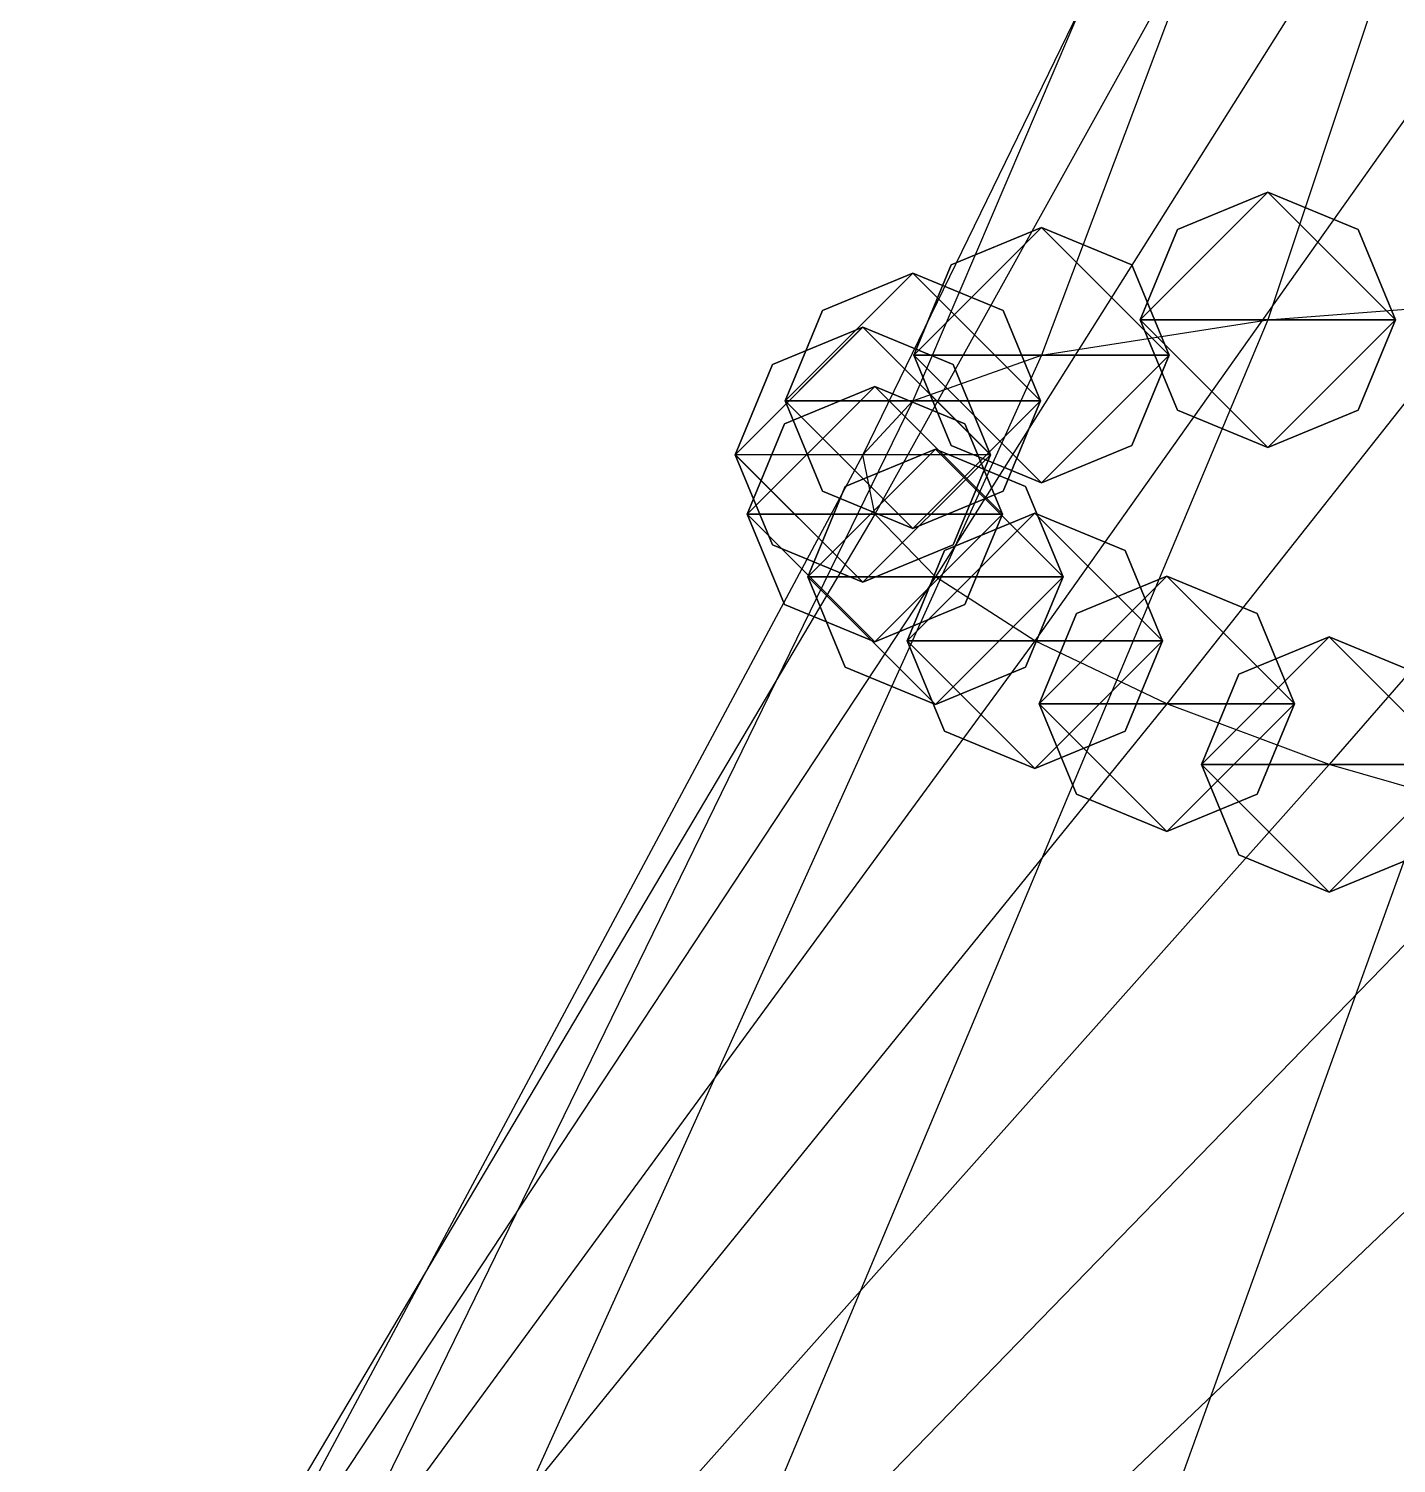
# Model space of a CAD drawing. Header units: metres. Extents: x -59 to 99, y -54 to 55.
# Drawn here: x -33.38 to -22.67, y -22.6 to -11.36 of the extents above; entities that cross this region are included whole.
import ezdxf

# ---------------------------------------------------------------- set-up
doc = ezdxf.new("R2010")
doc.units = ezdxf.units.M

msp = doc.modelspace()

# ---------------------------------------------------------------- linework, layer by layer
for p, q in [((-20.145176, -3.0139427, -210.12337), (-23.678246, -13.640091, -217.45282)), ((-21.45382, -3.30402, -205.97835), (-25.45037, -13.917221, -213.49182)), ((-21.922764, -3.6514473, -201.01382), (-26.458485, -14.274948, -208.37802)), ((-21.66732, -4.0483017, -195.33267), (-26.850925, -14.696907, -202.33641)), ((-20.826508, -4.481964, -189.12344), (-26.75724, -15.162628, -195.66623)), ((-19.529, -4.938389, -182.59563), (-26.282104, -15.653938, -188.63454)), ((-17.877987, -5.4025154, -175.9555), (-25.50327, -16.15448, -181.46773)), ((-15.946754, -5.859371, -169.40672), (-24.469704, -16.649353, -174.37099)), ((-13.778145, -6.2948303, -163.1606), (-23.198128, -17.124619, -167.55243)), ((-23.678246, -12.640091, -217.45265), (-24.385353, -12.932984, -217.4527)), ((-23.678246, -12.640091, -217.45265), (-24.385353, -12.932984, -217.4527)), ((-23.678246, -12.640091, -217.45265), (-24.385353, -12.932984, -217.4527)), ((-23.678246, -12.640091, -217.45265), (-24.385353, -12.932984, -217.4527)), ((-22.971138, -12.932984, -217.4527), (-23.678246, -12.640091, -217.45265)), ((-22.971138, -12.932984, -217.4527), (-23.678246, -12.640091, -217.45265)), ((-22.971138, -12.932984, -217.4527), (-23.678246, -12.640091, -217.45265)), ((-22.971138, -12.932984, -217.4527), (-23.678246, -12.640091, -217.45265)), ((-25.45037, -12.917221, -213.49165), (-26.157478, -13.2101145, -213.4917)), ((-25.45037, -12.917221, -213.49165), (-26.157478, -13.2101145, -213.4917)), ((-25.45037, -12.917221, -213.49165), (-26.157478, -13.2101145, -213.4917)), ((-25.45037, -12.917221, -213.49165), (-26.157478, -13.2101145, -213.4917)), ((-24.743263, -13.2101145, -213.4917), (-25.45037, -12.917221, -213.49165)), ((-24.743263, -13.2101145, -213.4917), (-25.45037, -12.917221, -213.49165)), ((-24.743263, -13.2101145, -213.4917), (-25.45037, -12.917221, -213.49165)), ((-24.743263, -13.2101145, -213.4917), (-25.45037, -12.917221, -213.49165)), ((-24.385353, -12.932984, -217.4527), (-24.678246, -13.640091, -217.45282)), ((-24.385353, -12.932984, -217.4527), (-24.678246, -13.640091, -217.45282)), ((-24.385353, -12.932984, -217.4527), (-24.678246, -13.640091, -217.45282)), ((-24.385353, -12.932984, -217.4527), (-24.678246, -13.640091, -217.45282)), ((-22.678246, -13.640091, -217.45282), (-22.971138, -12.932984, -217.4527)), ((-22.678246, -13.640091, -217.45282), (-22.971138, -12.932984, -217.4527)), ((-22.678246, -13.640091, -217.45282), (-22.971138, -12.932984, -217.4527)), ((-22.678246, -13.640091, -217.45282), (-22.971138, -12.932984, -217.4527)), ((-26.157478, -13.2101145, -213.4917), (-26.45037, -13.917221, -213.49182)), ((-26.157478, -13.2101145, -213.4917), (-26.45037, -13.917221, -213.49182)), ((-26.157478, -13.2101145, -213.4917), (-26.45037, -13.917221, -213.49182)), ((-26.157478, -13.2101145, -213.4917), (-26.45037, -13.917221, -213.49182)), ((-24.45037, -13.917221, -213.49182), (-24.743263, -13.2101145, -213.4917)), ((-24.45037, -13.917221, -213.49182), (-24.743263, -13.2101145, -213.4917)), ((-24.45037, -13.917221, -213.49182), (-24.743263, -13.2101145, -213.4917)), ((-24.45037, -13.917221, -213.49182), (-24.743263, -13.2101145, -213.4917)), ((-26.458485, -13.274948, -208.37785), (-27.165592, -13.567842, -208.3779)), ((-26.458485, -13.274948, -208.37785), (-27.165592, -13.567842, -208.3779)), ((-26.458485, -13.274948, -208.37785), (-27.165592, -13.567842, -208.3779)), ((-26.458485, -13.274948, -208.37785), (-27.165592, -13.567842, -208.3779)), ((-25.751377, -13.567842, -208.3779), (-26.458485, -13.274948, -208.37785)), ((-25.751377, -13.567842, -208.3779), (-26.458485, -13.274948, -208.37785)), ((-25.751377, -13.567842, -208.3779), (-26.458485, -13.274948, -208.37785)), ((-25.751377, -13.567842, -208.3779), (-26.458485, -13.274948, -208.37785)), ((-21.010288, -13.434319, -220.4049), (-24.83435, -24.036888, -228.06775)), ((-23.678246, -13.640091, -217.45282), (-21.010288, -13.434319, -220.4049)), ((-27.165592, -13.567842, -208.3779), (-27.458485, -14.274948, -208.37802)), ((-27.165592, -13.567842, -208.3779), (-27.458485, -14.274948, -208.37802)), ((-27.165592, -13.567842, -208.3779), (-27.458485, -14.274948, -208.37802)), ((-27.165592, -13.567842, -208.3779), (-27.458485, -14.274948, -208.37802)), ((-25.458485, -14.274948, -208.37802), (-25.751377, -13.567842, -208.3779)), ((-25.458485, -14.274948, -208.37802), (-25.751377, -13.567842, -208.3779)), ((-25.458485, -14.274948, -208.37802), (-25.751377, -13.567842, -208.3779)), ((-25.458485, -14.274948, -208.37802), (-25.751377, -13.567842, -208.3779)), ((-23.678246, -13.640091, -217.45282), (-28.107643, -24.195679, -225.7915)), ((-26.850925, -13.696907, -202.33624), (-27.558033, -13.9898, -202.33629)), ((-26.850925, -13.696907, -202.33624), (-27.558033, -13.9898, -202.33629)), ((-26.850925, -13.696907, -202.33624), (-27.558033, -13.9898, -202.33629)), ((-26.850925, -13.696907, -202.33624), (-27.558033, -13.9898, -202.33629)), ((-26.143818, -13.9898, -202.33629), (-26.850925, -13.696907, -202.33624)), ((-26.143818, -13.9898, -202.33629), (-26.850925, -13.696907, -202.33624)), ((-26.143818, -13.9898, -202.33629), (-26.850925, -13.696907, -202.33624)), ((-26.143818, -13.9898, -202.33629), (-26.850925, -13.696907, -202.33624)), ((-25.45037, -13.917221, -213.49182), (-23.678246, -13.640091, -217.45282)), ((-24.678246, -13.640091, -217.45282), (-24.385353, -14.347198, -217.45294)), ((-24.678246, -13.640091, -217.45282), (-24.385353, -14.347198, -217.45294)), ((-24.678246, -13.640091, -217.45282), (-24.385353, -14.347198, -217.45294)), ((-24.678246, -13.640091, -217.45282), (-24.385353, -14.347198, -217.45294)), ((-22.971138, -14.347198, -217.45294), (-22.678246, -13.640091, -217.45282)), ((-22.971138, -14.347198, -217.45294), (-22.678246, -13.640091, -217.45282)), ((-22.971138, -14.347198, -217.45294), (-22.678246, -13.640091, -217.45282)), ((-22.971138, -14.347198, -217.45294), (-22.678246, -13.640091, -217.45282)), ((-25.45037, -13.917221, -213.49182), (-30.211662, -24.449806, -222.1581)), ((-26.458485, -14.274948, -208.37802), (-25.45037, -13.917221, -213.49182)), ((-26.45037, -13.917221, -213.49182), (-26.157478, -14.624328, -213.49194)), ((-26.45037, -13.917221, -213.49182), (-26.157478, -14.624328, -213.49194)), ((-26.45037, -13.917221, -213.49182), (-26.157478, -14.624328, -213.49194)), ((-26.45037, -13.917221, -213.49182), (-26.157478, -14.624328, -213.49194)), ((-24.743263, -14.624328, -213.49194), (-24.45037, -13.917221, -213.49182)), ((-24.743263, -14.624328, -213.49194), (-24.45037, -13.917221, -213.49182)), ((-24.743263, -14.624328, -213.49194), (-24.45037, -13.917221, -213.49182)), ((-24.743263, -14.624328, -213.49194), (-24.45037, -13.917221, -213.49182)), ((-27.558033, -13.9898, -202.33629), (-27.850925, -14.696907, -202.33641)), ((-27.558033, -13.9898, -202.33629), (-27.850925, -14.696907, -202.33641)), ((-27.558033, -13.9898, -202.33629), (-27.850925, -14.696907, -202.33641)), ((-27.558033, -13.9898, -202.33629), (-27.850925, -14.696907, -202.33641)), ((-25.850925, -14.696907, -202.33641), (-26.143818, -13.9898, -202.33629)), ((-25.850925, -14.696907, -202.33641), (-26.143818, -13.9898, -202.33629)), ((-25.850925, -14.696907, -202.33641), (-26.143818, -13.9898, -202.33629)), ((-25.850925, -14.696907, -202.33641), (-26.143818, -13.9898, -202.33629)), ((-26.75724, -14.162628, -195.66606), (-27.464348, -14.455522, -195.6661)), ((-26.75724, -14.162628, -195.66606), (-27.464348, -14.455522, -195.6661)), ((-26.75724, -14.162628, -195.66606), (-27.464348, -14.455522, -195.6661)), ((-26.75724, -14.162628, -195.66606), (-27.464348, -14.455522, -195.6661)), ((-26.050133, -14.455522, -195.6661), (-26.75724, -14.162628, -195.66606)), ((-26.050133, -14.455522, -195.6661), (-26.75724, -14.162628, -195.66606)), ((-26.050133, -14.455522, -195.6661), (-26.75724, -14.162628, -195.66606)), ((-26.050133, -14.455522, -195.6661), (-26.75724, -14.162628, -195.66606)), ((-26.458485, -14.274948, -208.37802), (-31.610722, -24.833496, -216.66985)), ((-27.458485, -14.274948, -208.37802), (-27.165592, -14.982055, -208.37814)), ((-27.458485, -14.274948, -208.37802), (-27.165592, -14.982055, -208.37814)), ((-27.458485, -14.274948, -208.37802), (-27.165592, -14.982055, -208.37814)), ((-27.458485, -14.274948, -208.37802), (-27.165592, -14.982055, -208.37814)), ((-26.850925, -14.696907, -202.33641), (-26.458485, -14.274948, -208.37802)), ((-25.751377, -14.982055, -208.37814), (-25.458485, -14.274948, -208.37802)), ((-25.751377, -14.982055, -208.37814), (-25.458485, -14.274948, -208.37802)), ((-25.751377, -14.982055, -208.37814), (-25.458485, -14.274948, -208.37802)), ((-25.751377, -14.982055, -208.37814), (-25.458485, -14.274948, -208.37802)), ((-24.385353, -14.347198, -217.45294), (-23.678246, -14.640091, -217.45299)), ((-24.385353, -14.347198, -217.45294), (-23.678246, -14.640091, -217.45299)), ((-24.385353, -14.347198, -217.45294), (-23.678246, -14.640091, -217.45299)), ((-24.385353, -14.347198, -217.45294), (-23.678246, -14.640091, -217.45299)), ((-23.678246, -14.640091, -217.45299), (-22.971138, -14.347198, -217.45294)), ((-23.678246, -14.640091, -217.45299), (-22.971138, -14.347198, -217.45294)), ((-23.678246, -14.640091, -217.45299), (-22.971138, -14.347198, -217.45294)), ((-23.678246, -14.640091, -217.45299), (-22.971138, -14.347198, -217.45294)), ((-27.464348, -14.455522, -195.6661), (-27.75724, -15.162628, -195.66623)), ((-27.464348, -14.455522, -195.6661), (-27.75724, -15.162628, -195.66623)), ((-27.464348, -14.455522, -195.6661), (-27.75724, -15.162628, -195.66623)), ((-27.464348, -14.455522, -195.6661), (-27.75724, -15.162628, -195.66623)), ((-25.75724, -15.162628, -195.66623), (-26.050133, -14.455522, -195.6661)), ((-25.75724, -15.162628, -195.66623), (-26.050133, -14.455522, -195.6661)), ((-25.75724, -15.162628, -195.66623), (-26.050133, -14.455522, -195.6661)), ((-25.75724, -15.162628, -195.66623), (-26.050133, -14.455522, -195.6661)), ((-26.850925, -14.696907, -202.33641), (-32.5215, -25.301476, -209.96844)), ((-27.850925, -14.696907, -202.33641), (-27.558033, -15.404014, -202.33653)), ((-27.850925, -14.696907, -202.33641), (-27.558033, -15.404014, -202.33653)), ((-27.850925, -14.696907, -202.33641), (-27.558033, -15.404014, -202.33653)), ((-27.850925, -14.696907, -202.33641), (-27.558033, -15.404014, -202.33653)), ((-26.282104, -14.653938, -188.63437), (-26.989212, -14.946832, -188.63441)), ((-26.282104, -14.653938, -188.63437), (-26.989212, -14.946832, -188.63441)), ((-26.282104, -14.653938, -188.63437), (-26.989212, -14.946832, -188.63441)), ((-26.282104, -14.653938, -188.63437), (-26.989212, -14.946832, -188.63441)), ((-26.75724, -15.162628, -195.66623), (-26.850925, -14.696907, -202.33641)), ((-25.574997, -14.946832, -188.63441), (-26.282104, -14.653938, -188.63437)), ((-25.574997, -14.946832, -188.63441), (-26.282104, -14.653938, -188.63437)), ((-25.574997, -14.946832, -188.63441), (-26.282104, -14.653938, -188.63437)), ((-25.574997, -14.946832, -188.63441), (-26.282104, -14.653938, -188.63437)), ((-26.157478, -14.624328, -213.49194), (-25.45037, -14.917221, -213.49199)), ((-26.157478, -14.624328, -213.49194), (-25.45037, -14.917221, -213.49199)), ((-26.157478, -14.624328, -213.49194), (-25.45037, -14.917221, -213.49199)), ((-26.157478, -14.624328, -213.49194), (-25.45037, -14.917221, -213.49199)), ((-26.143818, -15.404014, -202.33653), (-25.850925, -14.696907, -202.33641)), ((-26.143818, -15.404014, -202.33653), (-25.850925, -14.696907, -202.33641)), ((-26.143818, -15.404014, -202.33653), (-25.850925, -14.696907, -202.33641)), ((-26.143818, -15.404014, -202.33653), (-25.850925, -14.696907, -202.33641)), ((-25.45037, -14.917221, -213.49199), (-24.743263, -14.624328, -213.49194)), ((-25.45037, -14.917221, -213.49199), (-24.743263, -14.624328, -213.49194)), ((-25.45037, -14.917221, -213.49199), (-24.743263, -14.624328, -213.49194)), ((-25.45037, -14.917221, -213.49199), (-24.743263, -14.624328, -213.49194)), ((-26.989212, -14.946832, -188.63441), (-27.282104, -15.653938, -188.63454)), ((-26.989212, -14.946832, -188.63441), (-27.282104, -15.653938, -188.63454)), ((-26.989212, -14.946832, -188.63441), (-27.282104, -15.653938, -188.63454)), ((-26.989212, -14.946832, -188.63441), (-27.282104, -15.653938, -188.63454)), ((-27.165592, -14.982055, -208.37814), (-26.458485, -15.274948, -208.37819)), ((-27.165592, -14.982055, -208.37814), (-26.458485, -15.274948, -208.37819)), ((-27.165592, -14.982055, -208.37814), (-26.458485, -15.274948, -208.37819)), ((-27.165592, -14.982055, -208.37814), (-26.458485, -15.274948, -208.37819)), ((-26.458485, -15.274948, -208.37819), (-25.751377, -14.982055, -208.37814)), ((-26.458485, -15.274948, -208.37819), (-25.751377, -14.982055, -208.37814)), ((-26.458485, -15.274948, -208.37819), (-25.751377, -14.982055, -208.37814)), ((-26.458485, -15.274948, -208.37819), (-25.751377, -14.982055, -208.37814)), ((-25.282104, -15.653938, -188.63454), (-25.574997, -14.946832, -188.63441)), ((-25.282104, -15.653938, -188.63454), (-25.574997, -14.946832, -188.63441)), ((-25.282104, -15.653938, -188.63454), (-25.574997, -14.946832, -188.63441)), ((-25.282104, -15.653938, -188.63454), (-25.574997, -14.946832, -188.63441)), ((-26.75724, -15.162628, -195.66623), (-33.07, -25.818, -202.57005)), ((-27.75724, -15.162628, -195.66623), (-27.464348, -15.869735, -195.66635)), ((-27.75724, -15.162628, -195.66623), (-27.464348, -15.869735, -195.66635)), ((-27.75724, -15.162628, -195.66623), (-27.464348, -15.869735, -195.66635)), ((-27.75724, -15.162628, -195.66623), (-27.464348, -15.869735, -195.66635)), ((-26.282104, -15.653938, -188.63454), (-26.75724, -15.162628, -195.66623)), ((-25.50327, -15.15448, -181.46756), (-26.210377, -15.447373, -181.4676)), ((-25.50327, -15.15448, -181.46756), (-26.210377, -15.447373, -181.4676)), ((-25.50327, -15.15448, -181.46756), (-26.210377, -15.447373, -181.4676)), ((-25.50327, -15.15448, -181.46756), (-26.210377, -15.447373, -181.4676)), ((-26.050133, -15.869735, -195.66635), (-25.75724, -15.162628, -195.66623)), ((-26.050133, -15.869735, -195.66635), (-25.75724, -15.162628, -195.66623)), ((-26.050133, -15.869735, -195.66635), (-25.75724, -15.162628, -195.66623)), ((-26.050133, -15.869735, -195.66635), (-25.75724, -15.162628, -195.66623)), ((-24.796162, -15.447373, -181.4676), (-25.50327, -15.15448, -181.46756)), ((-24.796162, -15.447373, -181.4676), (-25.50327, -15.15448, -181.46756)), ((-24.796162, -15.447373, -181.4676), (-25.50327, -15.15448, -181.46756)), ((-24.796162, -15.447373, -181.4676), (-25.50327, -15.15448, -181.46756)), ((-27.558033, -15.404014, -202.33653), (-26.850925, -15.696907, -202.33658)), ((-27.558033, -15.404014, -202.33653), (-26.850925, -15.696907, -202.33658)), ((-27.558033, -15.404014, -202.33653), (-26.850925, -15.696907, -202.33658)), ((-27.558033, -15.404014, -202.33653), (-26.850925, -15.696907, -202.33658)), ((-26.850925, -15.696907, -202.33658), (-26.143818, -15.404014, -202.33653)), ((-26.850925, -15.696907, -202.33658), (-26.143818, -15.404014, -202.33653)), ((-26.850925, -15.696907, -202.33658), (-26.143818, -15.404014, -202.33653)), ((-26.850925, -15.696907, -202.33658), (-26.143818, -15.404014, -202.33653)), ((-26.210377, -15.447373, -181.4676), (-26.50327, -16.15448, -181.46773)), ((-26.210377, -15.447373, -181.4676), (-26.50327, -16.15448, -181.46773)), ((-26.210377, -15.447373, -181.4676), (-26.50327, -16.15448, -181.46773)), ((-26.210377, -15.447373, -181.4676), (-26.50327, -16.15448, -181.46773)), ((-24.50327, -16.15448, -181.46773), (-24.796162, -15.447373, -181.4676)), ((-24.50327, -16.15448, -181.46773), (-24.796162, -15.447373, -181.4676)), ((-24.50327, -16.15448, -181.46773), (-24.796162, -15.447373, -181.4676)), ((-24.50327, -16.15448, -181.46773), (-24.796162, -15.447373, -181.4676)), ((-26.282104, -15.653938, -188.63454), (-33.339035, -26.36016, -194.80789)), ((-27.282104, -15.653938, -188.63454), (-26.989212, -16.361046, -188.63466)), ((-27.282104, -15.653938, -188.63454), (-26.989212, -16.361046, -188.63466)), ((-27.282104, -15.653938, -188.63454), (-26.989212, -16.361046, -188.63466)), ((-27.282104, -15.653938, -188.63454), (-26.989212, -16.361046, -188.63466)), ((-25.50327, -16.15448, -181.46773), (-26.282104, -15.653938, -188.63454)), ((-25.574997, -16.361046, -188.63466), (-25.282104, -15.653938, -188.63454)), ((-25.574997, -16.361046, -188.63466), (-25.282104, -15.653938, -188.63454)), ((-25.574997, -16.361046, -188.63466), (-25.282104, -15.653938, -188.63454)), ((-25.574997, -16.361046, -188.63466), (-25.282104, -15.653938, -188.63454)), ((-24.469704, -15.649353, -174.37082), (-25.176811, -15.942246, -174.37086)), ((-24.469704, -15.649353, -174.37082), (-25.176811, -15.942246, -174.37086)), ((-24.469704, -15.649353, -174.37082), (-25.176811, -15.942246, -174.37086)), ((-24.469704, -15.649353, -174.37082), (-25.176811, -15.942246, -174.37086)), ((-23.762596, -15.942246, -174.37086), (-24.469704, -15.649353, -174.37082)), ((-23.762596, -15.942246, -174.37086), (-24.469704, -15.649353, -174.37082)), ((-23.762596, -15.942246, -174.37086), (-24.469704, -15.649353, -174.37082)), ((-23.762596, -15.942246, -174.37086), (-24.469704, -15.649353, -174.37082)), ((-27.464348, -15.869735, -195.66635), (-26.75724, -16.162628, -195.6664)), ((-27.464348, -15.869735, -195.66635), (-26.75724, -16.162628, -195.6664)), ((-27.464348, -15.869735, -195.66635), (-26.75724, -16.162628, -195.6664)), ((-27.464348, -15.869735, -195.66635), (-26.75724, -16.162628, -195.6664)), ((-26.75724, -16.162628, -195.6664), (-26.050133, -15.869735, -195.66635)), ((-26.75724, -16.162628, -195.6664), (-26.050133, -15.869735, -195.66635)), ((-26.75724, -16.162628, -195.6664), (-26.050133, -15.869735, -195.66635)), ((-26.75724, -16.162628, -195.6664), (-26.050133, -15.869735, -195.66635)), ((-25.176811, -15.942246, -174.37086), (-25.469704, -16.649353, -174.37099)), ((-25.176811, -15.942246, -174.37086), (-25.469704, -16.649353, -174.37099)), ((-25.176811, -15.942246, -174.37086), (-25.469704, -16.649353, -174.37099)), ((-25.176811, -15.942246, -174.37086), (-25.469704, -16.649353, -174.37099)), ((-23.469704, -16.649353, -174.37099), (-23.762596, -15.942246, -174.37086)), ((-23.469704, -16.649353, -174.37099), (-23.762596, -15.942246, -174.37086)), ((-23.469704, -16.649353, -174.37099), (-23.762596, -15.942246, -174.37086)), ((-23.469704, -16.649353, -174.37099), (-23.762596, -15.942246, -174.37086)), ((-25.50327, -16.15448, -181.46773), (-33.382793, -26.91175, -186.9091)), ((-26.50327, -16.15448, -181.46773), (-26.210377, -16.861588, -181.46785)), ((-26.50327, -16.15448, -181.46773), (-26.210377, -16.861588, -181.46785)), ((-26.50327, -16.15448, -181.46773), (-26.210377, -16.861588, -181.46785)), ((-26.50327, -16.15448, -181.46773), (-26.210377, -16.861588, -181.46785)), ((-24.469704, -16.649353, -174.37099), (-25.50327, -16.15448, -181.46773)), ((-24.796162, -16.861588, -181.46785), (-24.50327, -16.15448, -181.46773)), ((-24.796162, -16.861588, -181.46785), (-24.50327, -16.15448, -181.46773)), ((-24.796162, -16.861588, -181.46785), (-24.50327, -16.15448, -181.46773)), ((-24.796162, -16.861588, -181.46785), (-24.50327, -16.15448, -181.46773)), ((-23.198128, -16.124619, -167.55226), (-23.905235, -16.417511, -167.5523)), ((-23.198128, -16.124619, -167.55226), (-23.905235, -16.417511, -167.5523)), ((-23.198128, -16.124619, -167.55226), (-23.905235, -16.417511, -167.5523)), ((-23.198128, -16.124619, -167.55226), (-23.905235, -16.417511, -167.5523)), ((-22.49102, -16.417511, -167.5523), (-23.198128, -16.124619, -167.55226)), ((-22.49102, -16.417511, -167.5523), (-23.198128, -16.124619, -167.55226)), ((-22.49102, -16.417511, -167.5523), (-23.198128, -16.124619, -167.55226)), ((-22.49102, -16.417511, -167.5523), (-23.198128, -16.124619, -167.55226)), ((-26.989212, -16.361046, -188.63466), (-26.282104, -16.653938, -188.6347)), ((-26.989212, -16.361046, -188.63466), (-26.282104, -16.653938, -188.6347)), ((-26.989212, -16.361046, -188.63466), (-26.282104, -16.653938, -188.6347)), ((-26.989212, -16.361046, -188.63466), (-26.282104, -16.653938, -188.6347)), ((-26.282104, -16.653938, -188.6347), (-25.574997, -16.361046, -188.63466)), ((-26.282104, -16.653938, -188.6347), (-25.574997, -16.361046, -188.63466)), ((-26.282104, -16.653938, -188.6347), (-25.574997, -16.361046, -188.63466)), ((-26.282104, -16.653938, -188.6347), (-25.574997, -16.361046, -188.63466)), ((-23.905235, -16.417511, -167.5523), (-24.198128, -17.124619, -167.55243)), ((-23.905235, -16.417511, -167.5523), (-24.198128, -17.124619, -167.55243)), ((-23.905235, -16.417511, -167.5523), (-24.198128, -17.124619, -167.55243)), ((-23.905235, -16.417511, -167.5523), (-24.198128, -17.124619, -167.55243)), ((-24.469704, -16.649353, -174.37099), (-33.22953, -27.459572, -179.05638)), ((-25.469704, -16.649353, -174.37099), (-25.176811, -17.35646, -174.37111)), ((-25.469704, -16.649353, -174.37099), (-25.176811, -17.35646, -174.37111)), ((-25.469704, -16.649353, -174.37099), (-25.176811, -17.35646, -174.37111)), ((-25.469704, -16.649353, -174.37099), (-25.176811, -17.35646, -174.37111)), ((-23.198128, -17.124619, -167.55243), (-24.469704, -16.649353, -174.37099)), ((-23.762596, -17.35646, -174.37111), (-23.469704, -16.649353, -174.37099)), ((-23.762596, -17.35646, -174.37111), (-23.469704, -16.649353, -174.37099)), ((-23.762596, -17.35646, -174.37111), (-23.469704, -16.649353, -174.37099)), ((-23.762596, -17.35646, -174.37111), (-23.469704, -16.649353, -174.37099)), ((-26.210377, -16.861588, -181.46785), (-25.50327, -17.15448, -181.4679)), ((-26.210377, -16.861588, -181.46785), (-25.50327, -17.15448, -181.4679)), ((-26.210377, -16.861588, -181.46785), (-25.50327, -17.15448, -181.4679)), ((-26.210377, -16.861588, -181.46785), (-25.50327, -17.15448, -181.4679)), ((-25.50327, -17.15448, -181.4679), (-24.796162, -16.861588, -181.46785)), ((-25.50327, -17.15448, -181.4679), (-24.796162, -16.861588, -181.46785)), ((-25.50327, -17.15448, -181.4679), (-24.796162, -16.861588, -181.46785)), ((-25.50327, -17.15448, -181.4679), (-24.796162, -16.861588, -181.46785)), ((-23.198128, -17.124619, -167.55243), (-32.877052, -27.991318, -171.43222)), ((-24.198128, -17.124619, -167.55243), (-23.905235, -17.831726, -167.55255)), ((-24.198128, -17.124619, -167.55243), (-23.905235, -17.831726, -167.55255)), ((-24.198128, -17.124619, -167.55243), (-23.905235, -17.831726, -167.55255)), ((-24.198128, -17.124619, -167.55243), (-23.905235, -17.831726, -167.55255)), ((-21.666023, -17.564857, -161.24536), (-23.198128, -17.124619, -167.55243)), ((-25.176811, -17.35646, -174.37111), (-24.469704, -17.649353, -174.37115)), ((-25.176811, -17.35646, -174.37111), (-24.469704, -17.649353, -174.37115)), ((-25.176811, -17.35646, -174.37111), (-24.469704, -17.649353, -174.37115)), ((-25.176811, -17.35646, -174.37111), (-24.469704, -17.649353, -174.37115)), ((-24.469704, -17.649353, -174.37115), (-23.762596, -17.35646, -174.37111)), ((-24.469704, -17.649353, -174.37115), (-23.762596, -17.35646, -174.37111)), ((-24.469704, -17.649353, -174.37115), (-23.762596, -17.35646, -174.37111)), ((-24.469704, -17.649353, -174.37115), (-23.762596, -17.35646, -174.37111)), ((-21.666023, -17.564857, -161.24536), (-32.279602, -28.491974, -164.26068)), ((-23.905235, -17.831726, -167.55255), (-23.198128, -18.124619, -167.5526)), ((-23.905235, -17.831726, -167.55255), (-23.198128, -18.124619, -167.5526)), ((-23.905235, -17.831726, -167.55255), (-23.198128, -18.124619, -167.5526)), ((-23.905235, -17.831726, -167.55255), (-23.198128, -18.124619, -167.5526)), ((-23.198128, -18.124619, -167.5526), (-22.49102, -17.831726, -167.55255)), ((-23.198128, -18.124619, -167.5526), (-22.49102, -17.831726, -167.55255)), ((-23.198128, -18.124619, -167.5526), (-22.49102, -17.831726, -167.55255)), ((-23.198128, -18.124619, -167.5526), (-22.49102, -17.831726, -167.55255)), ((-19.800594, -17.951088, -155.72235), (-31.32088, -28.939316, -157.86128))]:
    msp.add_line(p, q)
for points in [[(-24.678246, -13.640091, -217.45282), (-24.385353, -12.932984, -217.4527), (-23.678246, -12.640091, -217.45265), (-23.678146, -12.639991, -217.45255)], [(-24.678246, -13.640091, -217.45282), (-24.385353, -12.932984, -217.4527), (-23.678246, -12.640091, -217.45265), (-23.678146, -12.639991, -217.45255)], [(-24.678246, -13.640091, -217.45282), (-24.385353, -12.932984, -217.4527), (-23.678246, -12.640091, -217.45265), (-23.678146, -12.639991, -217.45255)], [(-24.678246, -13.640091, -217.45282), (-24.385353, -12.932984, -217.4527), (-23.678246, -12.640091, -217.45265), (-23.678146, -12.639991, -217.45255)], [(-24.678246, -13.640091, -217.45282), (-23.678246, -12.640091, -217.45265), (-22.678246, -13.640091, -217.45282), (-22.678146, -13.639991, -217.45271)], [(-24.678246, -13.640091, -217.45282), (-23.678246, -12.640091, -217.45265), (-22.678246, -13.640091, -217.45282), (-22.678146, -13.639991, -217.45271)], [(-24.678246, -13.640091, -217.45282), (-23.678246, -12.640091, -217.45265), (-22.678246, -13.640091, -217.45282), (-22.678146, -13.639991, -217.45271)], [(-24.678246, -13.640091, -217.45282), (-23.678246, -12.640091, -217.45265), (-22.678246, -13.640091, -217.45282), (-22.678146, -13.639991, -217.45271)], [(-23.678246, -12.640091, -217.45265), (-22.971138, -12.932984, -217.4527), (-22.678246, -13.640091, -217.45282), (-22.678146, -13.639991, -217.45271)], [(-23.678246, -12.640091, -217.45265), (-22.971138, -12.932984, -217.4527), (-22.678246, -13.640091, -217.45282), (-22.678146, -13.639991, -217.45271)], [(-23.678246, -12.640091, -217.45265), (-22.971138, -12.932984, -217.4527), (-22.678246, -13.640091, -217.45282), (-22.678146, -13.639991, -217.45271)], [(-23.678246, -12.640091, -217.45265), (-22.971138, -12.932984, -217.4527), (-22.678246, -13.640091, -217.45282), (-22.678146, -13.639991, -217.45271)], [(-26.45037, -13.917221, -213.49182), (-26.157478, -13.2101145, -213.4917), (-25.45037, -12.917221, -213.49165), (-25.450272, -12.917121, -213.49155)], [(-26.45037, -13.917221, -213.49182), (-26.157478, -13.2101145, -213.4917), (-25.45037, -12.917221, -213.49165), (-25.450272, -12.917121, -213.49155)], [(-26.45037, -13.917221, -213.49182), (-26.157478, -13.2101145, -213.4917), (-25.45037, -12.917221, -213.49165), (-25.450272, -12.917121, -213.49155)], [(-26.45037, -13.917221, -213.49182), (-26.157478, -13.2101145, -213.4917), (-25.45037, -12.917221, -213.49165), (-25.450272, -12.917121, -213.49155)], [(-26.45037, -13.917221, -213.49182), (-25.45037, -12.917221, -213.49165), (-24.45037, -13.917221, -213.49182), (-24.450272, -13.917121, -213.49171)], [(-26.45037, -13.917221, -213.49182), (-25.45037, -12.917221, -213.49165), (-24.45037, -13.917221, -213.49182), (-24.450272, -13.917121, -213.49171)], [(-26.45037, -13.917221, -213.49182), (-25.45037, -12.917221, -213.49165), (-24.45037, -13.917221, -213.49182), (-24.450272, -13.917121, -213.49171)], [(-26.45037, -13.917221, -213.49182), (-25.45037, -12.917221, -213.49165), (-24.45037, -13.917221, -213.49182), (-24.450272, -13.917121, -213.49171)], [(-25.45037, -12.917221, -213.49165), (-24.743263, -13.2101145, -213.4917), (-24.45037, -13.917221, -213.49182), (-24.450272, -13.917121, -213.49171)], [(-25.45037, -12.917221, -213.49165), (-24.743263, -13.2101145, -213.4917), (-24.45037, -13.917221, -213.49182), (-24.450272, -13.917121, -213.49171)], [(-25.45037, -12.917221, -213.49165), (-24.743263, -13.2101145, -213.4917), (-24.45037, -13.917221, -213.49182), (-24.450272, -13.917121, -213.49171)], [(-25.45037, -12.917221, -213.49165), (-24.743263, -13.2101145, -213.4917), (-24.45037, -13.917221, -213.49182), (-24.450272, -13.917121, -213.49171)], [(-27.458485, -14.274948, -208.37802), (-27.165592, -13.567842, -208.3779), (-26.458485, -13.274948, -208.37785), (-26.458385, -13.274848, -208.37775)], [(-27.458485, -14.274948, -208.37802), (-27.165592, -13.567842, -208.3779), (-26.458485, -13.274948, -208.37785), (-26.458385, -13.274848, -208.37775)], [(-27.458485, -14.274948, -208.37802), (-27.165592, -13.567842, -208.3779), (-26.458485, -13.274948, -208.37785), (-26.458385, -13.274848, -208.37775)], [(-27.458485, -14.274948, -208.37802), (-27.165592, -13.567842, -208.3779), (-26.458485, -13.274948, -208.37785), (-26.458385, -13.274848, -208.37775)], [(-27.458485, -14.274948, -208.37802), (-26.458485, -13.274948, -208.37785), (-25.458485, -14.274948, -208.37802), (-25.458385, -14.274848, -208.37791)], [(-27.458485, -14.274948, -208.37802), (-26.458485, -13.274948, -208.37785), (-25.458485, -14.274948, -208.37802), (-25.458385, -14.274848, -208.37791)], [(-27.458485, -14.274948, -208.37802), (-26.458485, -13.274948, -208.37785), (-25.458485, -14.274948, -208.37802), (-25.458385, -14.274848, -208.37791)], [(-27.458485, -14.274948, -208.37802), (-26.458485, -13.274948, -208.37785), (-25.458485, -14.274948, -208.37802), (-25.458385, -14.274848, -208.37791)], [(-26.458485, -13.274948, -208.37785), (-25.751377, -13.567842, -208.3779), (-25.458485, -14.274948, -208.37802), (-25.458385, -14.274848, -208.37791)], [(-26.458485, -13.274948, -208.37785), (-25.751377, -13.567842, -208.3779), (-25.458485, -14.274948, -208.37802), (-25.458385, -14.274848, -208.37791)], [(-26.458485, -13.274948, -208.37785), (-25.751377, -13.567842, -208.3779), (-25.458485, -14.274948, -208.37802), (-25.458385, -14.274848, -208.37791)], [(-26.458485, -13.274948, -208.37785), (-25.751377, -13.567842, -208.3779), (-25.458485, -14.274948, -208.37802), (-25.458385, -14.274848, -208.37791)], [(-27.850925, -14.696907, -202.33641), (-27.558033, -13.9898, -202.33629), (-26.850925, -13.696907, -202.33624), (-26.850826, -13.696807, -202.33614)], [(-27.850925, -14.696907, -202.33641), (-27.558033, -13.9898, -202.33629), (-26.850925, -13.696907, -202.33624), (-26.850826, -13.696807, -202.33614)], [(-27.850925, -14.696907, -202.33641), (-27.558033, -13.9898, -202.33629), (-26.850925, -13.696907, -202.33624), (-26.850826, -13.696807, -202.33614)], [(-27.850925, -14.696907, -202.33641), (-27.558033, -13.9898, -202.33629), (-26.850925, -13.696907, -202.33624), (-26.850826, -13.696807, -202.33614)], [(-27.850925, -14.696907, -202.33641), (-26.850925, -13.696907, -202.33624), (-25.850925, -14.696907, -202.33641), (-25.850826, -14.696807, -202.3363)], [(-27.850925, -14.696907, -202.33641), (-26.850925, -13.696907, -202.33624), (-25.850925, -14.696907, -202.33641), (-25.850826, -14.696807, -202.3363)], [(-27.850925, -14.696907, -202.33641), (-26.850925, -13.696907, -202.33624), (-25.850925, -14.696907, -202.33641), (-25.850826, -14.696807, -202.3363)], [(-27.850925, -14.696907, -202.33641), (-26.850925, -13.696907, -202.33624), (-25.850925, -14.696907, -202.33641), (-25.850826, -14.696807, -202.3363)], [(-26.850925, -13.696907, -202.33624), (-26.143818, -13.9898, -202.33629), (-25.850925, -14.696907, -202.33641), (-25.850826, -14.696807, -202.3363)], [(-26.850925, -13.696907, -202.33624), (-26.143818, -13.9898, -202.33629), (-25.850925, -14.696907, -202.33641), (-25.850826, -14.696807, -202.3363)], [(-26.850925, -13.696907, -202.33624), (-26.143818, -13.9898, -202.33629), (-25.850925, -14.696907, -202.33641), (-25.850826, -14.696807, -202.3363)], [(-26.850925, -13.696907, -202.33624), (-26.143818, -13.9898, -202.33629), (-25.850925, -14.696907, -202.33641), (-25.850826, -14.696807, -202.3363)], [(-23.678246, -14.640091, -217.45299), (-24.385353, -14.347198, -217.45294), (-24.678246, -13.640091, -217.45282), (-24.678146, -13.639991, -217.45271)], [(-22.678246, -13.640091, -217.45282), (-23.678246, -14.640091, -217.45299), (-24.678246, -13.640091, -217.45282), (-24.678146, -13.639991, -217.45271)], [(-23.678246, -14.640091, -217.45299), (-24.385353, -14.347198, -217.45294), (-24.678246, -13.640091, -217.45282), (-24.678146, -13.639991, -217.45271)], [(-22.678246, -13.640091, -217.45282), (-23.678246, -14.640091, -217.45299), (-24.678246, -13.640091, -217.45282), (-24.678146, -13.639991, -217.45271)], [(-23.678246, -14.640091, -217.45299), (-24.385353, -14.347198, -217.45294), (-24.678246, -13.640091, -217.45282), (-24.678146, -13.639991, -217.45271)], [(-22.678246, -13.640091, -217.45282), (-23.678246, -14.640091, -217.45299), (-24.678246, -13.640091, -217.45282), (-24.678146, -13.639991, -217.45271)], [(-23.678246, -14.640091, -217.45299), (-24.385353, -14.347198, -217.45294), (-24.678246, -13.640091, -217.45282), (-24.678146, -13.639991, -217.45271)], [(-22.678246, -13.640091, -217.45282), (-23.678246, -14.640091, -217.45299), (-24.678246, -13.640091, -217.45282), (-24.678146, -13.639991, -217.45271)], [(-22.678246, -13.640091, -217.45282), (-22.971138, -14.347198, -217.45294), (-23.678246, -14.640091, -217.45299), (-23.678146, -14.639991, -217.45288)], [(-22.678246, -13.640091, -217.45282), (-22.971138, -14.347198, -217.45294), (-23.678246, -14.640091, -217.45299), (-23.678146, -14.639991, -217.45288)], [(-22.678246, -13.640091, -217.45282), (-22.971138, -14.347198, -217.45294), (-23.678246, -14.640091, -217.45299), (-23.678146, -14.639991, -217.45288)], [(-22.678246, -13.640091, -217.45282), (-22.971138, -14.347198, -217.45294), (-23.678246, -14.640091, -217.45299), (-23.678146, -14.639991, -217.45288)], [(-25.45037, -14.917221, -213.49199), (-26.157478, -14.624328, -213.49194), (-26.45037, -13.917221, -213.49182), (-26.450272, -13.917121, -213.49171)], [(-24.45037, -13.917221, -213.49182), (-25.45037, -14.917221, -213.49199), (-26.45037, -13.917221, -213.49182), (-26.450272, -13.917121, -213.49171)], [(-25.45037, -14.917221, -213.49199), (-26.157478, -14.624328, -213.49194), (-26.45037, -13.917221, -213.49182), (-26.450272, -13.917121, -213.49171)], [(-24.45037, -13.917221, -213.49182), (-25.45037, -14.917221, -213.49199), (-26.45037, -13.917221, -213.49182), (-26.450272, -13.917121, -213.49171)], [(-25.45037, -14.917221, -213.49199), (-26.157478, -14.624328, -213.49194), (-26.45037, -13.917221, -213.49182), (-26.450272, -13.917121, -213.49171)], [(-24.45037, -13.917221, -213.49182), (-25.45037, -14.917221, -213.49199), (-26.45037, -13.917221, -213.49182), (-26.450272, -13.917121, -213.49171)], [(-25.45037, -14.917221, -213.49199), (-26.157478, -14.624328, -213.49194), (-26.45037, -13.917221, -213.49182), (-26.450272, -13.917121, -213.49171)], [(-24.45037, -13.917221, -213.49182), (-25.45037, -14.917221, -213.49199), (-26.45037, -13.917221, -213.49182), (-26.450272, -13.917121, -213.49171)], [(-24.45037, -13.917221, -213.49182), (-24.743263, -14.624328, -213.49194), (-25.45037, -14.917221, -213.49199), (-25.450272, -14.917121, -213.49188)], [(-24.45037, -13.917221, -213.49182), (-24.743263, -14.624328, -213.49194), (-25.45037, -14.917221, -213.49199), (-25.450272, -14.917121, -213.49188)], [(-24.45037, -13.917221, -213.49182), (-24.743263, -14.624328, -213.49194), (-25.45037, -14.917221, -213.49199), (-25.450272, -14.917121, -213.49188)], [(-24.45037, -13.917221, -213.49182), (-24.743263, -14.624328, -213.49194), (-25.45037, -14.917221, -213.49199), (-25.450272, -14.917121, -213.49188)], [(-27.75724, -15.162628, -195.66623), (-27.464348, -14.455522, -195.6661), (-26.75724, -14.162628, -195.66606), (-26.757141, -14.162528, -195.66595)], [(-27.75724, -15.162628, -195.66623), (-27.464348, -14.455522, -195.6661), (-26.75724, -14.162628, -195.66606), (-26.757141, -14.162528, -195.66595)], [(-27.75724, -15.162628, -195.66623), (-27.464348, -14.455522, -195.6661), (-26.75724, -14.162628, -195.66606), (-26.757141, -14.162528, -195.66595)], [(-27.75724, -15.162628, -195.66623), (-27.464348, -14.455522, -195.6661), (-26.75724, -14.162628, -195.66606), (-26.757141, -14.162528, -195.66595)], [(-27.75724, -15.162628, -195.66623), (-26.75724, -14.162628, -195.66606), (-25.75724, -15.162628, -195.66623), (-25.757141, -15.162528, -195.66612)], [(-27.75724, -15.162628, -195.66623), (-26.75724, -14.162628, -195.66606), (-25.75724, -15.162628, -195.66623), (-25.757141, -15.162528, -195.66612)], [(-27.75724, -15.162628, -195.66623), (-26.75724, -14.162628, -195.66606), (-25.75724, -15.162628, -195.66623), (-25.757141, -15.162528, -195.66612)], [(-27.75724, -15.162628, -195.66623), (-26.75724, -14.162628, -195.66606), (-25.75724, -15.162628, -195.66623), (-25.757141, -15.162528, -195.66612)], [(-26.75724, -14.162628, -195.66606), (-26.050133, -14.455522, -195.6661), (-25.75724, -15.162628, -195.66623), (-25.757141, -15.162528, -195.66612)], [(-26.75724, -14.162628, -195.66606), (-26.050133, -14.455522, -195.6661), (-25.75724, -15.162628, -195.66623), (-25.757141, -15.162528, -195.66612)], [(-26.75724, -14.162628, -195.66606), (-26.050133, -14.455522, -195.6661), (-25.75724, -15.162628, -195.66623), (-25.757141, -15.162528, -195.66612)], [(-26.75724, -14.162628, -195.66606), (-26.050133, -14.455522, -195.6661), (-25.75724, -15.162628, -195.66623), (-25.757141, -15.162528, -195.66612)], [(-26.458485, -15.274948, -208.37819), (-27.165592, -14.982055, -208.37814), (-27.458485, -14.274948, -208.37802), (-27.458385, -14.274848, -208.37791)], [(-25.458485, -14.274948, -208.37802), (-26.458485, -15.274948, -208.37819), (-27.458485, -14.274948, -208.37802), (-27.458385, -14.274848, -208.37791)], [(-26.458485, -15.274948, -208.37819), (-27.165592, -14.982055, -208.37814), (-27.458485, -14.274948, -208.37802), (-27.458385, -14.274848, -208.37791)], [(-25.458485, -14.274948, -208.37802), (-26.458485, -15.274948, -208.37819), (-27.458485, -14.274948, -208.37802), (-27.458385, -14.274848, -208.37791)], [(-26.458485, -15.274948, -208.37819), (-27.165592, -14.982055, -208.37814), (-27.458485, -14.274948, -208.37802), (-27.458385, -14.274848, -208.37791)], [(-25.458485, -14.274948, -208.37802), (-26.458485, -15.274948, -208.37819), (-27.458485, -14.274948, -208.37802), (-27.458385, -14.274848, -208.37791)], [(-26.458485, -15.274948, -208.37819), (-27.165592, -14.982055, -208.37814), (-27.458485, -14.274948, -208.37802), (-27.458385, -14.274848, -208.37791)], [(-25.458485, -14.274948, -208.37802), (-26.458485, -15.274948, -208.37819), (-27.458485, -14.274948, -208.37802), (-27.458385, -14.274848, -208.37791)], [(-25.458485, -14.274948, -208.37802), (-25.751377, -14.982055, -208.37814), (-26.458485, -15.274948, -208.37819), (-26.458385, -15.274848, -208.37808)], [(-25.458485, -14.274948, -208.37802), (-25.751377, -14.982055, -208.37814), (-26.458485, -15.274948, -208.37819), (-26.458385, -15.274848, -208.37808)], [(-25.458485, -14.274948, -208.37802), (-25.751377, -14.982055, -208.37814), (-26.458485, -15.274948, -208.37819), (-26.458385, -15.274848, -208.37808)], [(-25.458485, -14.274948, -208.37802), (-25.751377, -14.982055, -208.37814), (-26.458485, -15.274948, -208.37819), (-26.458385, -15.274848, -208.37808)], [(-26.850925, -15.696907, -202.33658), (-27.558033, -15.404014, -202.33653), (-27.850925, -14.696907, -202.33641), (-27.850826, -14.696807, -202.3363)], [(-25.850925, -14.696907, -202.33641), (-26.850925, -15.696907, -202.33658), (-27.850925, -14.696907, -202.33641), (-27.850826, -14.696807, -202.3363)], [(-26.850925, -15.696907, -202.33658), (-27.558033, -15.404014, -202.33653), (-27.850925, -14.696907, -202.33641), (-27.850826, -14.696807, -202.3363)], [(-25.850925, -14.696907, -202.33641), (-26.850925, -15.696907, -202.33658), (-27.850925, -14.696907, -202.33641), (-27.850826, -14.696807, -202.3363)], [(-26.850925, -15.696907, -202.33658), (-27.558033, -15.404014, -202.33653), (-27.850925, -14.696907, -202.33641), (-27.850826, -14.696807, -202.3363)], [(-25.850925, -14.696907, -202.33641), (-26.850925, -15.696907, -202.33658), (-27.850925, -14.696907, -202.33641), (-27.850826, -14.696807, -202.3363)], [(-26.850925, -15.696907, -202.33658), (-27.558033, -15.404014, -202.33653), (-27.850925, -14.696907, -202.33641), (-27.850826, -14.696807, -202.3363)], [(-25.850925, -14.696907, -202.33641), (-26.850925, -15.696907, -202.33658), (-27.850925, -14.696907, -202.33641), (-27.850826, -14.696807, -202.3363)], [(-27.282104, -15.653938, -188.63454), (-26.989212, -14.946832, -188.63441), (-26.282104, -14.653938, -188.63437), (-26.282005, -14.653838, -188.63426)], [(-27.282104, -15.653938, -188.63454), (-26.989212, -14.946832, -188.63441), (-26.282104, -14.653938, -188.63437), (-26.282005, -14.653838, -188.63426)], [(-27.282104, -15.653938, -188.63454), (-26.989212, -14.946832, -188.63441), (-26.282104, -14.653938, -188.63437), (-26.282005, -14.653838, -188.63426)], [(-27.282104, -15.653938, -188.63454), (-26.989212, -14.946832, -188.63441), (-26.282104, -14.653938, -188.63437), (-26.282005, -14.653838, -188.63426)], [(-27.282104, -15.653938, -188.63454), (-26.282104, -14.653938, -188.63437), (-25.282104, -15.653938, -188.63454), (-25.282005, -15.653838, -188.63443)], [(-27.282104, -15.653938, -188.63454), (-26.282104, -14.653938, -188.63437), (-25.282104, -15.653938, -188.63454), (-25.282005, -15.653838, -188.63443)], [(-27.282104, -15.653938, -188.63454), (-26.282104, -14.653938, -188.63437), (-25.282104, -15.653938, -188.63454), (-25.282005, -15.653838, -188.63443)], [(-27.282104, -15.653938, -188.63454), (-26.282104, -14.653938, -188.63437), (-25.282104, -15.653938, -188.63454), (-25.282005, -15.653838, -188.63443)], [(-25.850925, -14.696907, -202.33641), (-26.143818, -15.404014, -202.33653), (-26.850925, -15.696907, -202.33658), (-26.850826, -15.696807, -202.33647)], [(-25.850925, -14.696907, -202.33641), (-26.143818, -15.404014, -202.33653), (-26.850925, -15.696907, -202.33658), (-26.850826, -15.696807, -202.33647)], [(-25.850925, -14.696907, -202.33641), (-26.143818, -15.404014, -202.33653), (-26.850925, -15.696907, -202.33658), (-26.850826, -15.696807, -202.33647)], [(-25.850925, -14.696907, -202.33641), (-26.143818, -15.404014, -202.33653), (-26.850925, -15.696907, -202.33658), (-26.850826, -15.696807, -202.33647)], [(-26.282104, -14.653938, -188.63437), (-25.574997, -14.946832, -188.63441), (-25.282104, -15.653938, -188.63454), (-25.282005, -15.653838, -188.63443)], [(-26.282104, -14.653938, -188.63437), (-25.574997, -14.946832, -188.63441), (-25.282104, -15.653938, -188.63454), (-25.282005, -15.653838, -188.63443)], [(-26.282104, -14.653938, -188.63437), (-25.574997, -14.946832, -188.63441), (-25.282104, -15.653938, -188.63454), (-25.282005, -15.653838, -188.63443)], [(-26.282104, -14.653938, -188.63437), (-25.574997, -14.946832, -188.63441), (-25.282104, -15.653938, -188.63454), (-25.282005, -15.653838, -188.63443)], [(-26.75724, -16.162628, -195.6664), (-27.464348, -15.869735, -195.66635), (-27.75724, -15.162628, -195.66623), (-27.757141, -15.162528, -195.66612)], [(-25.75724, -15.162628, -195.66623), (-26.75724, -16.162628, -195.6664), (-27.75724, -15.162628, -195.66623), (-27.757141, -15.162528, -195.66612)], [(-26.75724, -16.162628, -195.6664), (-27.464348, -15.869735, -195.66635), (-27.75724, -15.162628, -195.66623), (-27.757141, -15.162528, -195.66612)], [(-25.75724, -15.162628, -195.66623), (-26.75724, -16.162628, -195.6664), (-27.75724, -15.162628, -195.66623), (-27.757141, -15.162528, -195.66612)], [(-26.75724, -16.162628, -195.6664), (-27.464348, -15.869735, -195.66635), (-27.75724, -15.162628, -195.66623), (-27.757141, -15.162528, -195.66612)], [(-25.75724, -15.162628, -195.66623), (-26.75724, -16.162628, -195.6664), (-27.75724, -15.162628, -195.66623), (-27.757141, -15.162528, -195.66612)], [(-26.75724, -16.162628, -195.6664), (-27.464348, -15.869735, -195.66635), (-27.75724, -15.162628, -195.66623), (-27.757141, -15.162528, -195.66612)], [(-25.75724, -15.162628, -195.66623), (-26.75724, -16.162628, -195.6664), (-27.75724, -15.162628, -195.66623), (-27.757141, -15.162528, -195.66612)], [(-25.75724, -15.162628, -195.66623), (-26.050133, -15.869735, -195.66635), (-26.75724, -16.162628, -195.6664), (-26.757141, -16.162529, -195.66629)], [(-25.75724, -15.162628, -195.66623), (-26.050133, -15.869735, -195.66635), (-26.75724, -16.162628, -195.6664), (-26.757141, -16.162529, -195.66629)], [(-25.75724, -15.162628, -195.66623), (-26.050133, -15.869735, -195.66635), (-26.75724, -16.162628, -195.6664), (-26.757141, -16.162529, -195.66629)], [(-25.75724, -15.162628, -195.66623), (-26.050133, -15.869735, -195.66635), (-26.75724, -16.162628, -195.6664), (-26.757141, -16.162529, -195.66629)], [(-26.50327, -16.15448, -181.46773), (-26.210377, -15.447373, -181.4676), (-25.50327, -15.15448, -181.46756), (-25.50317, -15.15438, -181.46745)], [(-26.50327, -16.15448, -181.46773), (-26.210377, -15.447373, -181.4676), (-25.50327, -15.15448, -181.46756), (-25.50317, -15.15438, -181.46745)], [(-26.50327, -16.15448, -181.46773), (-26.210377, -15.447373, -181.4676), (-25.50327, -15.15448, -181.46756), (-25.50317, -15.15438, -181.46745)], [(-26.50327, -16.15448, -181.46773), (-26.210377, -15.447373, -181.4676), (-25.50327, -15.15448, -181.46756), (-25.50317, -15.15438, -181.46745)], [(-26.50327, -16.15448, -181.46773), (-25.50327, -15.15448, -181.46756), (-24.50327, -16.15448, -181.46773), (-24.50317, -16.15438, -181.46762)], [(-26.50327, -16.15448, -181.46773), (-25.50327, -15.15448, -181.46756), (-24.50327, -16.15448, -181.46773), (-24.50317, -16.15438, -181.46762)], [(-26.50327, -16.15448, -181.46773), (-25.50327, -15.15448, -181.46756), (-24.50327, -16.15448, -181.46773), (-24.50317, -16.15438, -181.46762)], [(-26.50327, -16.15448, -181.46773), (-25.50327, -15.15448, -181.46756), (-24.50327, -16.15448, -181.46773), (-24.50317, -16.15438, -181.46762)], [(-25.50327, -15.15448, -181.46756), (-24.796162, -15.447373, -181.4676), (-24.50327, -16.15448, -181.46773), (-24.50317, -16.15438, -181.46762)], [(-25.50327, -15.15448, -181.46756), (-24.796162, -15.447373, -181.4676), (-24.50327, -16.15448, -181.46773), (-24.50317, -16.15438, -181.46762)], [(-25.50327, -15.15448, -181.46756), (-24.796162, -15.447373, -181.4676), (-24.50327, -16.15448, -181.46773), (-24.50317, -16.15438, -181.46762)], [(-25.50327, -15.15448, -181.46756), (-24.796162, -15.447373, -181.4676), (-24.50327, -16.15448, -181.46773), (-24.50317, -16.15438, -181.46762)], [(-26.282104, -16.653938, -188.6347), (-26.989212, -16.361046, -188.63466), (-27.282104, -15.653938, -188.63454), (-27.282005, -15.653838, -188.63443)], [(-25.282104, -15.653938, -188.63454), (-26.282104, -16.653938, -188.6347), (-27.282104, -15.653938, -188.63454), (-27.282005, -15.653838, -188.63443)], [(-26.282104, -16.653938, -188.6347), (-26.989212, -16.361046, -188.63466), (-27.282104, -15.653938, -188.63454), (-27.282005, -15.653838, -188.63443)], [(-25.282104, -15.653938, -188.63454), (-26.282104, -16.653938, -188.6347), (-27.282104, -15.653938, -188.63454), (-27.282005, -15.653838, -188.63443)], [(-26.282104, -16.653938, -188.6347), (-26.989212, -16.361046, -188.63466), (-27.282104, -15.653938, -188.63454), (-27.282005, -15.653838, -188.63443)], [(-25.282104, -15.653938, -188.63454), (-26.282104, -16.653938, -188.6347), (-27.282104, -15.653938, -188.63454), (-27.282005, -15.653838, -188.63443)], [(-26.282104, -16.653938, -188.6347), (-26.989212, -16.361046, -188.63466), (-27.282104, -15.653938, -188.63454), (-27.282005, -15.653838, -188.63443)], [(-25.282104, -15.653938, -188.63454), (-26.282104, -16.653938, -188.6347), (-27.282104, -15.653938, -188.63454), (-27.282005, -15.653838, -188.63443)], [(-25.282104, -15.653938, -188.63454), (-25.574997, -16.361046, -188.63466), (-26.282104, -16.653938, -188.6347), (-26.282005, -16.65384, -188.6346)], [(-25.282104, -15.653938, -188.63454), (-25.574997, -16.361046, -188.63466), (-26.282104, -16.653938, -188.6347), (-26.282005, -16.65384, -188.6346)], [(-25.282104, -15.653938, -188.63454), (-25.574997, -16.361046, -188.63466), (-26.282104, -16.653938, -188.6347), (-26.282005, -16.65384, -188.6346)], [(-25.282104, -15.653938, -188.63454), (-25.574997, -16.361046, -188.63466), (-26.282104, -16.653938, -188.6347), (-26.282005, -16.65384, -188.6346)], [(-25.469704, -16.649353, -174.37099), (-25.176811, -15.942246, -174.37086), (-24.469704, -15.649353, -174.37082), (-24.469604, -15.649253, -174.37071)], [(-25.469704, -16.649353, -174.37099), (-25.176811, -15.942246, -174.37086), (-24.469704, -15.649353, -174.37082), (-24.469604, -15.649253, -174.37071)], [(-25.469704, -16.649353, -174.37099), (-25.176811, -15.942246, -174.37086), (-24.469704, -15.649353, -174.37082), (-24.469604, -15.649253, -174.37071)], [(-25.469704, -16.649353, -174.37099), (-25.176811, -15.942246, -174.37086), (-24.469704, -15.649353, -174.37082), (-24.469604, -15.649253, -174.37071)], [(-25.469704, -16.649353, -174.37099), (-24.469704, -15.649353, -174.37082), (-23.469704, -16.649353, -174.37099), (-23.469604, -16.649254, -174.37088)], [(-25.469704, -16.649353, -174.37099), (-24.469704, -15.649353, -174.37082), (-23.469704, -16.649353, -174.37099), (-23.469604, -16.649254, -174.37088)], [(-25.469704, -16.649353, -174.37099), (-24.469704, -15.649353, -174.37082), (-23.469704, -16.649353, -174.37099), (-23.469604, -16.649254, -174.37088)], [(-25.469704, -16.649353, -174.37099), (-24.469704, -15.649353, -174.37082), (-23.469704, -16.649353, -174.37099), (-23.469604, -16.649254, -174.37088)], [(-24.469704, -15.649353, -174.37082), (-23.762596, -15.942246, -174.37086), (-23.469704, -16.649353, -174.37099), (-23.469604, -16.649254, -174.37088)], [(-24.469704, -15.649353, -174.37082), (-23.762596, -15.942246, -174.37086), (-23.469704, -16.649353, -174.37099), (-23.469604, -16.649254, -174.37088)], [(-24.469704, -15.649353, -174.37082), (-23.762596, -15.942246, -174.37086), (-23.469704, -16.649353, -174.37099), (-23.469604, -16.649254, -174.37088)], [(-24.469704, -15.649353, -174.37082), (-23.762596, -15.942246, -174.37086), (-23.469704, -16.649353, -174.37099), (-23.469604, -16.649254, -174.37088)], [(-25.50327, -17.15448, -181.4679), (-26.210377, -16.861588, -181.46785), (-26.50327, -16.15448, -181.46773), (-26.50317, -16.15438, -181.46762)], [(-24.50327, -16.15448, -181.46773), (-25.50327, -17.15448, -181.4679), (-26.50327, -16.15448, -181.46773), (-26.50317, -16.15438, -181.46762)], [(-25.50327, -17.15448, -181.4679), (-26.210377, -16.861588, -181.46785), (-26.50327, -16.15448, -181.46773), (-26.50317, -16.15438, -181.46762)], [(-24.50327, -16.15448, -181.46773), (-25.50327, -17.15448, -181.4679), (-26.50327, -16.15448, -181.46773), (-26.50317, -16.15438, -181.46762)], [(-25.50327, -17.15448, -181.4679), (-26.210377, -16.861588, -181.46785), (-26.50327, -16.15448, -181.46773), (-26.50317, -16.15438, -181.46762)], [(-24.50327, -16.15448, -181.46773), (-25.50327, -17.15448, -181.4679), (-26.50327, -16.15448, -181.46773), (-26.50317, -16.15438, -181.46762)], [(-25.50327, -17.15448, -181.4679), (-26.210377, -16.861588, -181.46785), (-26.50327, -16.15448, -181.46773), (-26.50317, -16.15438, -181.46762)], [(-24.50327, -16.15448, -181.46773), (-25.50327, -17.15448, -181.4679), (-26.50327, -16.15448, -181.46773), (-26.50317, -16.15438, -181.46762)], [(-24.50327, -16.15448, -181.46773), (-24.796162, -16.861588, -181.46785), (-25.50327, -17.15448, -181.4679), (-25.50317, -17.15438, -181.46779)], [(-24.50327, -16.15448, -181.46773), (-24.796162, -16.861588, -181.46785), (-25.50327, -17.15448, -181.4679), (-25.50317, -17.15438, -181.46779)], [(-24.50327, -16.15448, -181.46773), (-24.796162, -16.861588, -181.46785), (-25.50327, -17.15448, -181.4679), (-25.50317, -17.15438, -181.46779)], [(-24.50327, -16.15448, -181.46773), (-24.796162, -16.861588, -181.46785), (-25.50327, -17.15448, -181.4679), (-25.50317, -17.15438, -181.46779)], [(-24.198128, -17.124619, -167.55243), (-23.905235, -16.417511, -167.5523), (-23.198128, -16.124619, -167.55226), (-23.198029, -16.12452, -167.55215)], [(-24.198128, -17.124619, -167.55243), (-23.905235, -16.417511, -167.5523), (-23.198128, -16.124619, -167.55226), (-23.198029, -16.12452, -167.55215)], [(-24.198128, -17.124619, -167.55243), (-23.905235, -16.417511, -167.5523), (-23.198128, -16.124619, -167.55226), (-23.198029, -16.12452, -167.55215)], [(-24.198128, -17.124619, -167.55243), (-23.905235, -16.417511, -167.5523), (-23.198128, -16.124619, -167.55226), (-23.198029, -16.12452, -167.55215)], [(-24.198128, -17.124619, -167.55243), (-23.198128, -16.124619, -167.55226), (-22.198128, -17.124619, -167.55243), (-22.198029, -17.12452, -167.55232)], [(-24.198128, -17.124619, -167.55243), (-23.198128, -16.124619, -167.55226), (-22.198128, -17.124619, -167.55243), (-22.198029, -17.12452, -167.55232)], [(-24.198128, -17.124619, -167.55243), (-23.198128, -16.124619, -167.55226), (-22.198128, -17.124619, -167.55243), (-22.198029, -17.12452, -167.55232)], [(-24.198128, -17.124619, -167.55243), (-23.198128, -16.124619, -167.55226), (-22.198128, -17.124619, -167.55243), (-22.198029, -17.12452, -167.55232)], [(-23.198128, -16.124619, -167.55226), (-22.49102, -16.417511, -167.5523), (-22.198128, -17.124619, -167.55243), (-22.198029, -17.12452, -167.55232)], [(-23.198128, -16.124619, -167.55226), (-22.49102, -16.417511, -167.5523), (-22.198128, -17.124619, -167.55243), (-22.198029, -17.12452, -167.55232)], [(-23.198128, -16.124619, -167.55226), (-22.49102, -16.417511, -167.5523), (-22.198128, -17.124619, -167.55243), (-22.198029, -17.12452, -167.55232)], [(-23.198128, -16.124619, -167.55226), (-22.49102, -16.417511, -167.5523), (-22.198128, -17.124619, -167.55243), (-22.198029, -17.12452, -167.55232)], [(-24.469704, -17.649353, -174.37115), (-25.176811, -17.35646, -174.37111), (-25.469704, -16.649353, -174.37099), (-25.469604, -16.649254, -174.37088)], [(-23.469704, -16.649353, -174.37099), (-24.469704, -17.649353, -174.37115), (-25.469704, -16.649353, -174.37099), (-25.469604, -16.649254, -174.37088)], [(-24.469704, -17.649353, -174.37115), (-25.176811, -17.35646, -174.37111), (-25.469704, -16.649353, -174.37099), (-25.469604, -16.649254, -174.37088)], [(-23.469704, -16.649353, -174.37099), (-24.469704, -17.649353, -174.37115), (-25.469704, -16.649353, -174.37099), (-25.469604, -16.649254, -174.37088)], [(-24.469704, -17.649353, -174.37115), (-25.176811, -17.35646, -174.37111), (-25.469704, -16.649353, -174.37099), (-25.469604, -16.649254, -174.37088)], [(-23.469704, -16.649353, -174.37099), (-24.469704, -17.649353, -174.37115), (-25.469704, -16.649353, -174.37099), (-25.469604, -16.649254, -174.37088)], [(-24.469704, -17.649353, -174.37115), (-25.176811, -17.35646, -174.37111), (-25.469704, -16.649353, -174.37099), (-25.469604, -16.649254, -174.37088)], [(-23.469704, -16.649353, -174.37099), (-24.469704, -17.649353, -174.37115), (-25.469704, -16.649353, -174.37099), (-25.469604, -16.649254, -174.37088)], [(-23.469704, -16.649353, -174.37099), (-23.762596, -17.35646, -174.37111), (-24.469704, -17.649353, -174.37115), (-24.469604, -17.649254, -174.37105)], [(-23.469704, -16.649353, -174.37099), (-23.762596, -17.35646, -174.37111), (-24.469704, -17.649353, -174.37115), (-24.469604, -17.649254, -174.37105)], [(-23.469704, -16.649353, -174.37099), (-23.762596, -17.35646, -174.37111), (-24.469704, -17.649353, -174.37115), (-24.469604, -17.649254, -174.37105)], [(-23.469704, -16.649353, -174.37099), (-23.762596, -17.35646, -174.37111), (-24.469704, -17.649353, -174.37115), (-24.469604, -17.649254, -174.37105)], [(-23.198128, -18.124619, -167.5526), (-23.905235, -17.831726, -167.55255), (-24.198128, -17.124619, -167.55243), (-24.198029, -17.12452, -167.55232)], [(-22.198128, -17.124619, -167.55243), (-23.198128, -18.124619, -167.5526), (-24.198128, -17.124619, -167.55243), (-24.198029, -17.12452, -167.55232)], [(-23.198128, -18.124619, -167.5526), (-23.905235, -17.831726, -167.55255), (-24.198128, -17.124619, -167.55243), (-24.198029, -17.12452, -167.55232)], [(-22.198128, -17.124619, -167.55243), (-23.198128, -18.124619, -167.5526), (-24.198128, -17.124619, -167.55243), (-24.198029, -17.12452, -167.55232)], [(-23.198128, -18.124619, -167.5526), (-23.905235, -17.831726, -167.55255), (-24.198128, -17.124619, -167.55243), (-24.198029, -17.12452, -167.55232)], [(-22.198128, -17.124619, -167.55243), (-23.198128, -18.124619, -167.5526), (-24.198128, -17.124619, -167.55243), (-24.198029, -17.12452, -167.55232)], [(-23.198128, -18.124619, -167.5526), (-23.905235, -17.831726, -167.55255), (-24.198128, -17.124619, -167.55243), (-24.198029, -17.12452, -167.55232)], [(-22.198128, -17.124619, -167.55243), (-23.198128, -18.124619, -167.5526), (-24.198128, -17.124619, -167.55243), (-24.198029, -17.12452, -167.55232)], [(-22.198128, -17.124619, -167.55243), (-22.49102, -17.831726, -167.55255), (-23.198128, -18.124619, -167.5526), (-23.198029, -18.12452, -167.55249)], [(-22.198128, -17.124619, -167.55243), (-22.49102, -17.831726, -167.55255), (-23.198128, -18.124619, -167.5526), (-23.198029, -18.12452, -167.55249)], [(-22.198128, -17.124619, -167.55243), (-22.49102, -17.831726, -167.55255), (-23.198128, -18.124619, -167.5526), (-23.198029, -18.12452, -167.55249)], [(-22.198128, -17.124619, -167.55243), (-22.49102, -17.831726, -167.55255), (-23.198128, -18.124619, -167.5526), (-23.198029, -18.12452, -167.55249)]]:
    msp.add_3dface(points)

doc.saveas('drawing.dxf')
